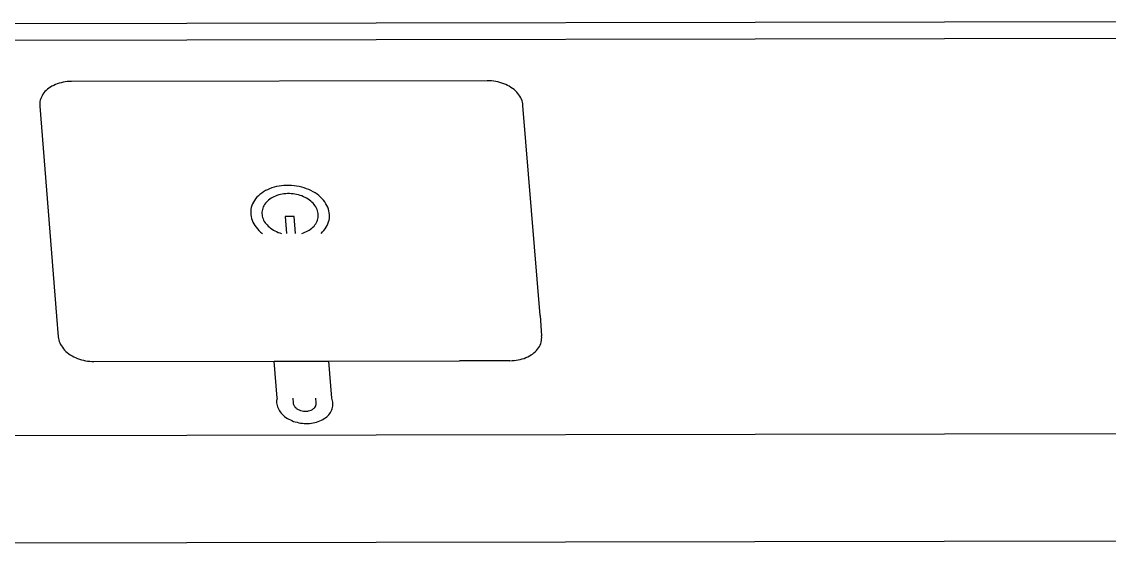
# Model space of a CAD drawing. Extents: x -83 to 83, y -28 to 43.
# Drawn here: x 21.536 to 22.764, y -1.949 to -1.357 of the extents above; entities that cross this region are included whole.
import ezdxf

# ---------------------------------------------------------------- set-up
doc = ezdxf.new("R2010")
doc.units = 0
doc.layers.get('0').update_dxf_attribs({"linetype": 'CONTINUOUS'})

msp = doc.modelspace()

# ---------------------------------------------------------------- linework, layer by layer
for p, q in [((22.9197, -1.3574), (21.3966, -1.3601)), ((22.8959, -1.3761), (21.3981, -1.3787)), ((22.0619, -1.4241), (21.5923, -1.4249)), ((22.0643, -1.4241), (22.0619, -1.4241)), ((22.0667, -1.4243), (22.0643, -1.4241)), ((22.0691, -1.4245), (22.0667, -1.4243)), ((22.0714, -1.4249), (22.0691, -1.4245)), ((21.5624, -1.4364), (21.5611, -1.4379)), ((21.5637, -1.4351), (21.5624, -1.4364)), ((21.5652, -1.4337), (21.5637, -1.4351)), ((21.5668, -1.4325), (21.5652, -1.4337)), ((21.5685, -1.4313), (21.5668, -1.4325)), ((21.5703, -1.4303), (21.5685, -1.4313)), ((21.5722, -1.4293), (21.5703, -1.4303)), ((21.5742, -1.4284), (21.5722, -1.4293)), ((21.5763, -1.4276), (21.5742, -1.4284)), ((21.5784, -1.4269), (21.5763, -1.4276)), ((21.5806, -1.4263), (21.5784, -1.4269)), ((21.5829, -1.4258), (21.5806, -1.4263)), ((21.5852, -1.4254), (21.5829, -1.4258)), ((21.5875, -1.4251), (21.5852, -1.4254)), ((21.5899, -1.4249), (21.5875, -1.4251)), ((21.5923, -1.4249), (21.5899, -1.4249)), ((22.0738, -1.4254), (22.0714, -1.4249)), ((22.0761, -1.426), (22.0738, -1.4254)), ((22.0783, -1.4267), (22.0761, -1.426)), ((22.0805, -1.4275), (22.0783, -1.4267)), ((22.0827, -1.4284), (22.0805, -1.4275)), ((22.0847, -1.4293), (22.0827, -1.4284)), ((22.0867, -1.4304), (22.0847, -1.4293)), ((22.0886, -1.4316), (22.0867, -1.4304)), ((22.0904, -1.4328), (22.0886, -1.4316)), ((22.0921, -1.4341), (22.0904, -1.4328)), ((22.0936, -1.4355), (22.0921, -1.4341)), ((22.0951, -1.437), (22.0936, -1.4355)), ((21.5567, -1.4476), (21.5564, -1.4494)), ((21.5571, -1.4459), (21.5567, -1.4476)), ((21.5576, -1.4442), (21.5571, -1.4459)), ((21.5583, -1.4426), (21.5576, -1.4442)), ((21.5591, -1.441), (21.5583, -1.4426)), ((21.56, -1.4394), (21.5591, -1.441)), ((21.5611, -1.4379), (21.56, -1.4394)), ((22.0964, -1.4385), (22.0951, -1.437)), ((22.0976, -1.44), (22.0964, -1.4385)), ((22.0987, -1.4416), (22.0976, -1.44)), ((22.0997, -1.4433), (22.0987, -1.4416)), ((22.1005, -1.445), (22.0997, -1.4433)), ((22.1011, -1.4467), (22.1005, -1.445)), ((22.1017, -1.4484), (22.1011, -1.4467)), ((22.102, -1.4501), (22.1017, -1.4484)), ((21.5564, -1.4494), (21.5564, -1.4511)), ((21.5564, -1.4511), (21.5564, -1.4529)), ((21.5564, -1.4529), (21.5755, -1.6902)), ((22.1022, -1.4519), (22.102, -1.4501)), ((22.1215, -1.6892), (22.1022, -1.4519)), ((21.8137, -1.5472), (21.8114, -1.5483)), ((21.8161, -1.5461), (21.8137, -1.5472)), ((21.8186, -1.5452), (21.8161, -1.5461)), ((21.8212, -1.5444), (21.8186, -1.5452)), ((21.8239, -1.5437), (21.8212, -1.5444)), ((21.8267, -1.5432), (21.8239, -1.5437)), ((21.8295, -1.5428), (21.8267, -1.5432)), ((21.8323, -1.5425), (21.8295, -1.5428)), ((21.8351, -1.5423), (21.8323, -1.5425)), ((21.838, -1.5423), (21.8351, -1.5423)), ((21.8409, -1.5425), (21.838, -1.5423)), ((21.8438, -1.5427), (21.8409, -1.5425)), ((21.8466, -1.5431), (21.8438, -1.5427)), ((21.8495, -1.5437), (21.8466, -1.5431)), ((21.8523, -1.5443), (21.8495, -1.5437)), ((21.855, -1.5451), (21.8523, -1.5443)), ((21.8577, -1.5461), (21.855, -1.5451)), ((21.8602, -1.5471), (21.8577, -1.5461)), ((21.8627, -1.5483), (21.8602, -1.5471)), ((21.799, -1.5593), (21.7978, -1.5612)), ((21.8003, -1.5575), (21.799, -1.5593)), ((21.8018, -1.5557), (21.8003, -1.5575)), ((21.8034, -1.5541), (21.8018, -1.5557)), ((21.8052, -1.5525), (21.8034, -1.5541)), ((21.8071, -1.551), (21.8052, -1.5525)), ((21.8092, -1.5496), (21.8071, -1.551)), ((21.8114, -1.5483), (21.8092, -1.5496)), ((21.8148, -1.559), (21.8135, -1.5601)), ((21.8162, -1.5579), (21.8148, -1.559)), ((21.8177, -1.5569), (21.8162, -1.5579)), ((21.8192, -1.556), (21.8177, -1.5569)), ((21.8209, -1.5551), (21.8192, -1.556)), ((21.8226, -1.5544), (21.8209, -1.5551)), ((21.8244, -1.5537), (21.8226, -1.5544)), ((21.8263, -1.5531), (21.8244, -1.5537)), ((21.8282, -1.5526), (21.8263, -1.5531)), ((21.8302, -1.5522), (21.8282, -1.5526)), ((21.8322, -1.5519), (21.8302, -1.5522)), ((21.8342, -1.5517), (21.8322, -1.5519)), ((21.8363, -1.5516), (21.8342, -1.5517)), ((21.8384, -1.5516), (21.8363, -1.5516)), ((21.8405, -1.5517), (21.8384, -1.5516)), ((21.8425, -1.5519), (21.8405, -1.5517)), ((21.8446, -1.5522), (21.8425, -1.5519)), ((21.8466, -1.5526), (21.8446, -1.5522)), ((21.8486, -1.5531), (21.8466, -1.5526)), ((21.8506, -1.5537), (21.8486, -1.5531)), ((21.8525, -1.5543), (21.8506, -1.5537)), ((21.8543, -1.5551), (21.8525, -1.5543)), ((21.8561, -1.5559), (21.8543, -1.5551)), ((21.8579, -1.5568), (21.8561, -1.5559)), ((21.8595, -1.5578), (21.8579, -1.5568)), ((21.8611, -1.5589), (21.8595, -1.5578)), ((21.8625, -1.5601), (21.8611, -1.5589)), ((21.8651, -1.5495), (21.8627, -1.5483)), ((21.8674, -1.5509), (21.8651, -1.5495)), ((21.8696, -1.5524), (21.8674, -1.5509)), ((21.8716, -1.5539), (21.8696, -1.5524)), ((21.8735, -1.5556), (21.8716, -1.5539)), ((21.8753, -1.5574), (21.8735, -1.5556)), ((21.8769, -1.5592), (21.8753, -1.5574)), ((21.8784, -1.561), (21.8769, -1.5592)), ((21.7948, -1.5713), (21.7947, -1.5734)), ((21.795, -1.5692), (21.7948, -1.5713)), ((21.7954, -1.5672), (21.795, -1.5692)), ((21.7961, -1.5651), (21.7954, -1.5672)), ((21.7969, -1.5631), (21.7961, -1.5651)), ((21.7978, -1.5612), (21.7969, -1.5631)), ((21.8076, -1.5711), (21.8074, -1.5726)), ((21.8079, -1.5696), (21.8076, -1.5711)), ((21.8083, -1.5681), (21.8079, -1.5696)), ((21.8089, -1.5667), (21.8083, -1.5681)), ((21.8096, -1.5653), (21.8089, -1.5667)), ((21.8104, -1.5639), (21.8096, -1.5653)), ((21.8113, -1.5626), (21.8104, -1.5639)), ((21.8124, -1.5613), (21.8113, -1.5626)), ((21.8135, -1.5601), (21.8124, -1.5613)), ((21.8639, -1.5613), (21.8625, -1.5601)), ((21.8651, -1.5625), (21.8639, -1.5613)), ((21.8663, -1.5638), (21.8651, -1.5625)), ((21.8673, -1.5652), (21.8663, -1.5638)), ((21.8682, -1.5666), (21.8673, -1.5652)), ((21.869, -1.568), (21.8682, -1.5666)), ((21.8697, -1.5695), (21.869, -1.568)), ((21.8702, -1.571), (21.8697, -1.5695)), ((21.8706, -1.5725), (21.8702, -1.571)), ((21.8797, -1.563), (21.8784, -1.561)), ((21.8808, -1.565), (21.8797, -1.563)), ((21.8817, -1.567), (21.8808, -1.565)), ((21.8825, -1.5691), (21.8817, -1.567)), ((21.8831, -1.5712), (21.8825, -1.5691)), ((21.8835, -1.5733), (21.8831, -1.5712)), ((21.7947, -1.5734), (21.7948, -1.5755)), ((21.7948, -1.5755), (21.7951, -1.5776)), ((21.7951, -1.5776), (21.7956, -1.5797)), ((21.7956, -1.5797), (21.7963, -1.5818)), ((21.7963, -1.5818), (21.7972, -1.5839)), ((21.7972, -1.5839), (21.7982, -1.5859)), ((21.8074, -1.5726), (21.8074, -1.5741)), ((21.8074, -1.5741), (21.8075, -1.5756)), ((21.8075, -1.5756), (21.8078, -1.5771)), ((21.8078, -1.5771), (21.8082, -1.5787)), ((21.8082, -1.5787), (21.8087, -1.5801)), ((21.8087, -1.5801), (21.8093, -1.5816)), ((21.8093, -1.5816), (21.8101, -1.5831)), ((21.8101, -1.5831), (21.811, -1.5845)), ((21.8338, -1.5776), (21.8353, -1.5966)), ((21.8438, -1.5776), (21.8338, -1.5776)), ((21.8453, -1.5966), (21.8438, -1.5776)), ((21.8689, -1.5844), (21.8696, -1.5829)), ((21.8696, -1.5829), (21.8702, -1.5815)), ((21.8702, -1.5815), (21.8706, -1.58)), ((21.8709, -1.574), (21.8706, -1.5725)), ((21.8706, -1.58), (21.8708, -1.5785)), ((21.8708, -1.5785), (21.871, -1.577)), ((21.871, -1.5755), (21.8709, -1.574)), ((21.871, -1.577), (21.871, -1.5755)), ((21.882, -1.5857), (21.8827, -1.5837)), ((21.8827, -1.5837), (21.8832, -1.5817)), ((21.8832, -1.5817), (21.8836, -1.5796)), ((21.8837, -1.5754), (21.8835, -1.5733)), ((21.8836, -1.5796), (21.8837, -1.5775)), ((21.8837, -1.5775), (21.8837, -1.5754)), ((21.7982, -1.5859), (21.7994, -1.5878)), ((21.7994, -1.5878), (21.8008, -1.5897)), ((21.8008, -1.5897), (21.8024, -1.5916)), ((21.8024, -1.5916), (21.804, -1.5934)), ((21.804, -1.5934), (21.8059, -1.5951)), ((21.8059, -1.5951), (21.8079, -1.5967)), ((21.811, -1.5845), (21.812, -1.5858)), ((21.812, -1.5858), (21.8132, -1.5871)), ((21.8132, -1.5871), (21.8144, -1.5884)), ((21.8144, -1.5884), (21.8158, -1.5896)), ((21.8158, -1.5896), (21.8172, -1.5908)), ((21.8172, -1.5908), (21.8188, -1.5918)), ((21.8188, -1.5918), (21.8204, -1.5928)), ((21.8204, -1.5928), (21.8221, -1.5938)), ((21.8221, -1.5938), (21.8239, -1.5946)), ((21.8239, -1.5946), (21.8258, -1.5954)), ((21.8258, -1.5954), (21.8277, -1.5961)), ((21.8277, -1.5961), (21.8296, -1.5966)), ((21.8523, -1.5966), (21.8542, -1.596)), ((21.8542, -1.596), (21.856, -1.5953)), ((21.856, -1.5953), (21.8577, -1.5946)), ((21.8577, -1.5946), (21.8593, -1.5937)), ((21.8593, -1.5937), (21.8609, -1.5928)), ((21.8609, -1.5928), (21.8624, -1.5918)), ((21.8624, -1.5918), (21.8638, -1.5907)), ((21.8638, -1.5907), (21.865, -1.5895)), ((21.865, -1.5895), (21.8662, -1.5883)), ((21.8662, -1.5883), (21.8672, -1.587)), ((21.8672, -1.587), (21.8681, -1.5857)), ((21.8681, -1.5857), (21.8689, -1.5844)), ((21.8741, -1.5966), (21.8758, -1.5949)), ((21.8758, -1.5949), (21.8774, -1.5932)), ((21.8774, -1.5932), (21.8788, -1.5915)), ((21.8788, -1.5915), (21.88, -1.5896)), ((21.88, -1.5896), (21.8811, -1.5877)), ((21.8811, -1.5877), (21.882, -1.5857)), ((21.5755, -1.6902), (21.5774, -1.7135)), ((22.1215, -1.6892), (22.1233, -1.7125)), ((21.5774, -1.7135), (21.5776, -1.7152)), ((21.5776, -1.7152), (21.578, -1.717)), ((21.578, -1.717), (21.5785, -1.7187)), ((21.5785, -1.7187), (21.5791, -1.7204)), ((22.1227, -1.7194), (22.1231, -1.7177)), ((22.1231, -1.7177), (22.1233, -1.716)), ((22.1234, -1.7142), (22.1233, -1.7125)), ((22.1233, -1.716), (22.1234, -1.7142)), ((21.5791, -1.7204), (21.5799, -1.7221)), ((21.5799, -1.7221), (21.5809, -1.7237)), ((21.5809, -1.7237), (21.582, -1.7253)), ((21.582, -1.7253), (21.5832, -1.7269)), ((21.5832, -1.7269), (21.5845, -1.7284)), ((21.5845, -1.7284), (21.586, -1.7299)), ((21.586, -1.7299), (21.5876, -1.7312)), ((21.5876, -1.7312), (21.5892, -1.7326)), ((22.113, -1.7329), (22.1146, -1.7316)), ((22.1146, -1.7316), (22.116, -1.7303)), ((22.116, -1.7303), (22.1174, -1.7289)), ((22.1174, -1.7289), (22.1186, -1.7275)), ((22.1186, -1.7275), (22.1197, -1.726)), ((22.1197, -1.726), (22.1207, -1.7244)), ((22.1207, -1.7244), (22.1215, -1.7228)), ((22.1215, -1.7228), (22.1222, -1.7211)), ((22.1222, -1.7211), (22.1227, -1.7194)), ((21.5892, -1.7326), (21.591, -1.7338)), ((21.591, -1.7338), (21.5929, -1.7349)), ((21.5929, -1.7349), (21.5949, -1.736)), ((21.5949, -1.736), (21.597, -1.737)), ((21.597, -1.737), (21.5991, -1.7379)), ((21.5991, -1.7379), (21.6013, -1.7387)), ((21.6013, -1.7387), (21.6035, -1.7394)), ((21.6035, -1.7394), (21.6058, -1.74)), ((21.6058, -1.74), (21.6082, -1.7405)), ((21.6082, -1.7405), (21.6105, -1.7408)), ((21.6105, -1.7408), (21.6129, -1.7411)), ((21.6129, -1.7411), (21.6153, -1.7413)), ((21.6153, -1.7413), (21.6177, -1.7413)), ((21.6177, -1.7413), (21.8211, -1.741)), ((21.8211, -1.741), (21.8828, -1.7408)), ((21.8245, -1.7829), (21.8211, -1.741)), ((21.8828, -1.7408), (22.0304, -1.7406)), ((21.8862, -1.7827), (21.8828, -1.7408)), ((22.0875, -1.7405), (22.0304, -1.7406)), ((22.0875, -1.7405), (22.0899, -1.7404)), ((22.0899, -1.7404), (22.0923, -1.7403)), ((22.0923, -1.7403), (22.0946, -1.74)), ((22.0946, -1.74), (22.0969, -1.7396)), ((22.0969, -1.7396), (22.0992, -1.7391)), ((22.0992, -1.7391), (22.1014, -1.7385)), ((22.1014, -1.7385), (22.1035, -1.7378)), ((22.1035, -1.7378), (22.1056, -1.737)), ((22.1056, -1.737), (22.1076, -1.7361)), ((22.1076, -1.7361), (22.1095, -1.7351)), ((22.1095, -1.7351), (22.1113, -1.734)), ((22.1113, -1.734), (22.113, -1.7329)), ((21.8242, -1.7842), (21.824, -1.7855)), ((21.824, -1.7855), (21.824, -1.7869)), ((21.824, -1.7869), (21.824, -1.7882)), ((21.824, -1.7882), (21.8242, -1.7897)), ((21.8245, -1.7829), (21.8242, -1.7842)), ((21.8242, -1.7897), (21.8246, -1.7912)), ((21.8246, -1.7912), (21.825, -1.7927)), ((21.825, -1.7927), (21.8256, -1.7942)), ((21.8423, -1.7828), (21.8427, -1.7882)), ((21.8427, -1.7882), (21.8428, -1.789)), ((21.8428, -1.789), (21.843, -1.7898)), ((21.843, -1.7898), (21.8434, -1.7906)), ((21.8434, -1.7906), (21.8438, -1.7914)), ((21.8438, -1.7914), (21.8444, -1.7923)), ((21.8444, -1.7923), (21.8451, -1.7932)), ((21.8672, -1.7932), (21.8678, -1.7923)), ((21.8678, -1.7923), (21.8684, -1.7911)), ((21.8688, -1.7881), (21.8684, -1.7828)), ((21.8684, -1.7911), (21.8688, -1.7899)), ((21.8688, -1.7899), (21.8688, -1.7881)), ((21.8867, -1.7842), (21.8862, -1.7827)), ((21.8871, -1.7857), (21.8867, -1.7842)), ((21.8874, -1.7872), (21.8871, -1.7857)), ((21.8871, -1.7932), (21.8874, -1.7917)), ((21.8875, -1.7887), (21.8874, -1.7872)), ((21.8874, -1.7917), (21.8875, -1.7902)), ((21.8875, -1.7902), (21.8875, -1.7887)), ((21.8256, -1.7942), (21.8263, -1.7956)), ((21.8263, -1.7956), (21.8271, -1.7971)), ((21.8271, -1.7971), (21.8281, -1.7984)), ((21.8281, -1.7984), (21.8292, -1.7998)), ((21.8292, -1.7998), (21.8303, -1.801)), ((21.8303, -1.801), (21.8316, -1.8023)), ((21.8316, -1.8023), (21.833, -1.8034)), ((21.833, -1.8034), (21.8345, -1.8046)), ((21.8345, -1.8046), (21.8361, -1.8056)), ((21.8451, -1.7932), (21.8463, -1.7942)), ((21.8463, -1.7942), (21.8469, -1.7947)), ((21.8469, -1.7947), (21.8477, -1.7952)), ((21.8477, -1.7952), (21.8485, -1.7957)), ((21.8485, -1.7957), (21.8493, -1.7961)), ((21.8493, -1.7961), (21.8502, -1.7964)), ((21.8502, -1.7964), (21.8511, -1.7968)), ((21.8511, -1.7968), (21.8528, -1.7972)), ((21.8528, -1.7972), (21.8544, -1.7975)), ((21.8544, -1.7975), (21.8558, -1.7976)), ((21.8558, -1.7976), (21.8575, -1.7976)), ((21.8575, -1.7976), (21.8592, -1.7974)), ((21.8592, -1.7974), (21.8601, -1.7972)), ((21.8601, -1.7972), (21.8616, -1.7968)), ((21.8616, -1.7968), (21.8631, -1.7963)), ((21.8631, -1.7963), (21.8645, -1.7955)), ((21.8645, -1.7955), (21.8652, -1.795)), ((21.8652, -1.795), (21.8658, -1.7946)), ((21.8658, -1.7946), (21.8664, -1.794)), ((21.8664, -1.794), (21.8672, -1.7932)), ((21.8777, -1.8059), (21.8791, -1.8049)), ((21.8791, -1.8049), (21.8805, -1.8038)), ((21.8805, -1.8038), (21.8817, -1.8027)), ((21.8817, -1.8027), (21.8828, -1.8015)), ((21.8828, -1.8015), (21.8839, -1.8002)), ((21.8839, -1.8002), (21.8848, -1.7989)), ((21.8848, -1.7989), (21.8856, -1.7975)), ((21.8856, -1.7975), (21.8862, -1.7961)), ((21.8862, -1.7961), (21.8867, -1.7947)), ((21.8867, -1.7947), (21.8871, -1.7932)), ((21.8361, -1.8056), (21.8377, -1.8066)), ((21.8377, -1.8066), (21.8395, -1.8074)), ((21.8395, -1.8074), (21.8413, -1.8082)), ((21.8413, -1.8082), (21.8432, -1.809)), ((21.8432, -1.809), (21.8451, -1.8096)), ((21.8451, -1.8096), (21.847, -1.8101)), ((21.847, -1.8101), (21.849, -1.8106)), ((21.849, -1.8106), (21.8511, -1.8109)), ((21.8511, -1.8109), (21.8531, -1.8112)), ((21.8531, -1.8112), (21.8552, -1.8114)), ((21.8552, -1.8114), (21.8572, -1.8114)), ((21.8572, -1.8114), (21.8593, -1.8114)), ((21.8593, -1.8114), (21.8613, -1.8113)), ((21.8613, -1.8113), (21.8633, -1.811)), ((21.8633, -1.811), (21.8653, -1.8107)), ((21.8653, -1.8107), (21.8673, -1.8103)), ((21.8673, -1.8103), (21.8692, -1.8098)), ((21.8692, -1.8098), (21.871, -1.8092)), ((21.871, -1.8092), (21.8728, -1.8085)), ((21.8728, -1.8085), (21.8745, -1.8077)), ((21.8745, -1.8077), (21.8761, -1.8069)), ((21.8761, -1.8069), (21.8777, -1.8059)), ((22.9324, -1.8228), (21.434, -1.8254)), ((20.0087, -1.949), (24.0082, -1.942))]:
    msp.add_line(p, q)

doc.saveas('drawing.dxf')
